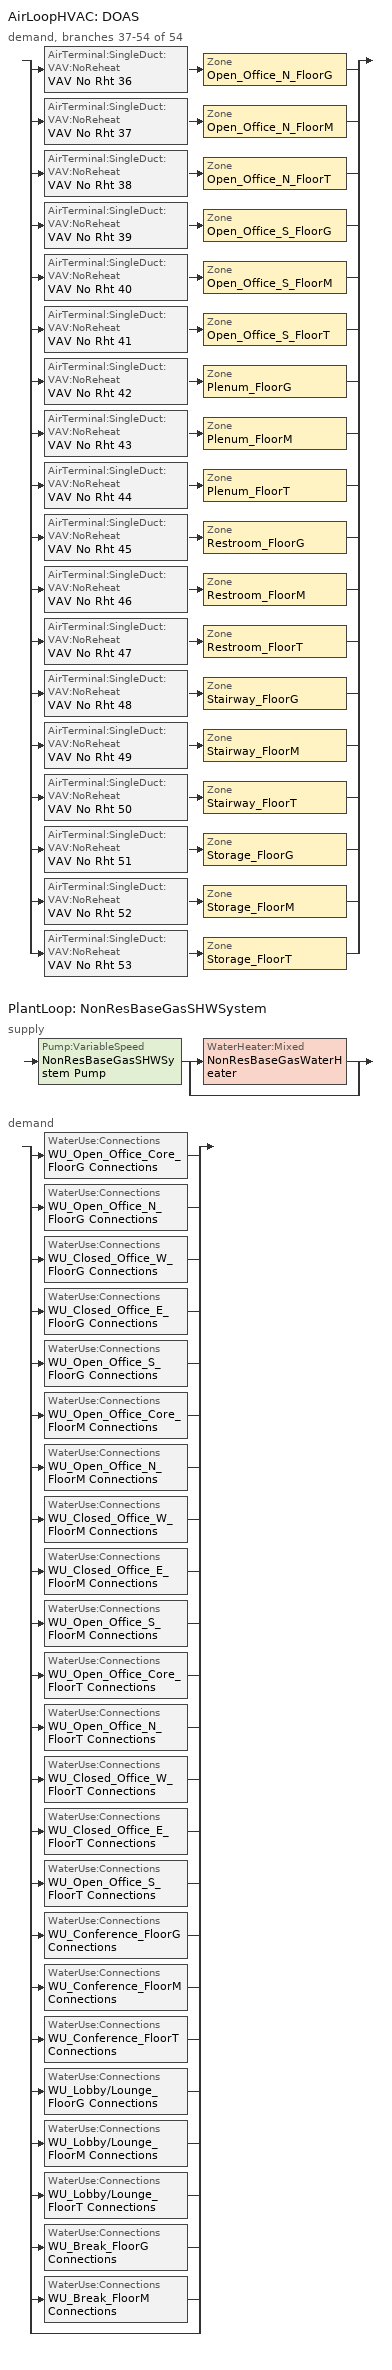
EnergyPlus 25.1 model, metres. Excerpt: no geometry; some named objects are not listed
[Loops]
AirLoopHVAC 'DOAS'
 demand, branches 37-54 of 54: split
  | AirTerminal:SingleDuct:VAV:NoReheat 'VAV No Rht 36' > Zone 'Open_Office_N_FloorG'
  | AirTerminal:SingleDuct:VAV:NoReheat 'VAV No Rht 37' > Zone 'Open_Office_N_FloorM'
  | AirTerminal:SingleDuct:VAV:NoReheat 'VAV No Rht 38' > Zone 'Open_Office_N_FloorT'
  | AirTerminal:SingleDuct:VAV:NoReheat 'VAV No Rht 39' > Zone 'Open_Office_S_FloorG'
  | AirTerminal:SingleDuct:VAV:NoReheat 'VAV No Rht 40' > Zone 'Open_Office_S_FloorM'
  | AirTerminal:SingleDuct:VAV:NoReheat 'VAV No Rht 41' > Zone 'Open_Office_S_FloorT'
  | AirTerminal:SingleDuct:VAV:NoReheat 'VAV No Rht 42' > Zone 'Plenum_FloorG'
  | AirTerminal:SingleDuct:VAV:NoReheat 'VAV No Rht 43' > Zone 'Plenum_FloorM'
  | AirTerminal:SingleDuct:VAV:NoReheat 'VAV No Rht 44' > Zone 'Plenum_FloorT'
  | AirTerminal:SingleDuct:VAV:NoReheat 'VAV No Rht 45' > Zone 'Restroom_FloorG'
  | AirTerminal:SingleDuct:VAV:NoReheat 'VAV No Rht 46' > Zone 'Restroom_FloorM'
  | AirTerminal:SingleDuct:VAV:NoReheat 'VAV No Rht 47' > Zone 'Restroom_FloorT'
  | AirTerminal:SingleDuct:VAV:NoReheat 'VAV No Rht 48' > Zone 'Stairway_FloorG'
  | AirTerminal:SingleDuct:VAV:NoReheat 'VAV No Rht 49' > Zone 'Stairway_FloorM'
  | AirTerminal:SingleDuct:VAV:NoReheat 'VAV No Rht 50' > Zone 'Stairway_FloorT'
  | AirTerminal:SingleDuct:VAV:NoReheat 'VAV No Rht 51' > Zone 'Storage_FloorG'
  | AirTerminal:SingleDuct:VAV:NoReheat 'VAV No Rht 52' > Zone 'Storage_FloorM'
  | AirTerminal:SingleDuct:VAV:NoReheat 'VAV No Rht 53' > Zone 'Storage_FloorT'
PlantLoop 'NonResBaseGasSHWSystem'
 supply: Pump:VariableSpeed 'NonResBaseGasSHWSystem Pump' > split
  | WaterHeater:Mixed 'NonResBaseGasWaterHeater'
  | bypass
 demand: split
  | WaterUse:Connections 'WU_Open_Office_Core_FloorG Connections'
  | WaterUse:Connections 'WU_Open_Office_N_FloorG Connections'
  | WaterUse:Connections 'WU_Closed_Office_W_FloorG Connections'
  | WaterUse:Connections 'WU_Closed_Office_E_FloorG Connections'
  | WaterUse:Connections 'WU_Open_Office_S_FloorG Connections'
  | WaterUse:Connections 'WU_Open_Office_Core_FloorM Connections'
  | WaterUse:Connections 'WU_Open_Office_N_FloorM Connections'
  | WaterUse:Connections 'WU_Closed_Office_W_FloorM Connections'
  | WaterUse:Connections 'WU_Closed_Office_E_FloorM Connections'
  | WaterUse:Connections 'WU_Open_Office_S_FloorM Connections'
  | WaterUse:Connections 'WU_Open_Office_Core_FloorT Connections'
  | WaterUse:Connections 'WU_Open_Office_N_FloorT Connections'
  | WaterUse:Connections 'WU_Closed_Office_W_FloorT Connections'
  | WaterUse:Connections 'WU_Closed_Office_E_FloorT Connections'
  | WaterUse:Connections 'WU_Open_Office_S_FloorT Connections'
  | WaterUse:Connections 'WU_Conference_FloorG Connections'
  | WaterUse:Connections 'WU_Conference_FloorM Connections'
  | WaterUse:Connections 'WU_Conference_FloorT Connections'
  | WaterUse:Connections 'WU_Lobby/Lounge_FloorG Connections'
  | WaterUse:Connections 'WU_Lobby/Lounge_FloorM Connections'
  | WaterUse:Connections 'WU_Lobby/Lounge_FloorT Connections'
  | WaterUse:Connections 'WU_Break_FloorG Connections'
  | WaterUse:Connections 'WU_Break_FloorM Connections'
  | bypass
[SizingPeriod:DesignDay] Day of Month=21; Dry-Bulb Temperature Range Modifier Type=DefaultMultipliers; Humidity Condition Type=WetBulb; Barometric Pressure {Pa}=100594; Wind Speed {m/s}=2.9; Rain Indicator=No; Snow Indicator=No; Daylight Saving Time Indicator=No
Name | Month | Day Type | Maximum Dry-Bulb Temperature {C} | Daily Dry-Bulb Temperature Range {deltaC} | Wetbulb or DewPoint at Maximum Dry-Bulb {C} | Wind Direction {deg} | Solar Model Indicator | ASHRAE Clear Sky Optical Depth for Beam Irradiance (taub) | ASHRAE Clear Sky Optical Depth for Diffuse Irradiance (taud) | Sky Clearness
CALIFORNIA REDWOOD COAST  October .4% Condns DB=>MCWB | 10 | SummerDesignDay | 23.9 | 9.1 | 14.4 | 340 | ASHRAETau | 0.336 | 2.562
CALIFORNIA REDWOOD COAST  September .4% Condns DB=>MCWB | 9 | SummerDesignDay | 24.7 | 8.1 | 16.6 | 340 | ASHRAETau | 0.342 | 2.514
CALIFORNIA REDWOOD COAST Ann Htg 99.6% Condns DB | 12 | WinterDesignDay | -0.3 | 0 | -0.3 | 90 | ASHRAEClearSky |  |  | 0
[DesignSpecification:OutdoorAir] Outdoor Air Method=Maximum; Outdoor Air Flow per Person {m3/s-person}=0.00707921; Outdoor Air Flow per Zone Floor Area {m3/s-m2}=0.000762; Outdoor Air Flow per Zone {m3/s}=0; Outdoor Air Flow Air Changes per Hour {1/hr}=0; Outdoor Air Schedule=OfficeMediumOfficeHVACAvail
DSOA_Open_Office_N_FloorG; DSOA_Open_Office_S_FloorG; DSOA_Open_Office_N_FloorM; DSOA_Open_Office_S_FloorM; DSOA_Open_Office_N_FloorT; DSOA_Open_Office_S_FloorT; DSOA_Storage_FloorG; DSOA_Storage_FloorM; DSOA_Storage_FloorT; DSOA_Restroom_FloorG; DSOA_Restroom_FloorM; DSOA_Restroom_FloorT; DSOA_Stairway_FloorG; DSOA_Stairway_FloorM; DSOA_Stairway_FloorT
[Sizing:Plant]
NonResBaseGasSHWSystem: Loop Type=Heating; Design Loop Exit Temperature {C}=57.2222; Loop Design Temperature Difference {deltaC}=44.4444; Sizing Option=NonCoincident; Zone Timesteps in Averaging Window=1
[Pump:VariableSpeed]
NonResBaseGasSHWSystem Pump: Design Maximum Flow Rate {m3/s}=Autosize; Design Pump Head {Pa}=179352; Design Power Consumption {W}=Autosize; Motor Efficiency=0.9; Fraction of Motor Inefficiencies to Fluid Stream=0; Coefficient 1 of the Part Load Performance Curve=0; Coefficient 2 of the Part Load Performance Curve=1; Coefficient 3 of the Part Load Performance Curve=0; Coefficient 4 of the Part Load Performance Curve=0; Design Minimum Flow Rate {m3/s}=0; Pump Control Type=Continuous; Design Power Sizing Method=PowerPerFlowPerPressure; Design Electric Power per Unit Flow Rate {W/(m3/s)}=348701.1; Design Shaft Power per Unit Flow Rate per Unit Head {W/((m3/s)-Pa)}=1.28205; Design Minimum Flow Rate Fraction=0
[WaterHeater:Mixed]
NonResBaseGasWaterHeater: Tank Volume {m3}=0.189271; Setpoint Temperature Schedule=SHWSystemSetpointTemp135; Deadband Temperature Difference {deltaC}=2; Maximum Temperature Limit {C}=82; Heater Control Type=Cycle; Heater Maximum Capacity {W}=14573.3; Heater Minimum Capacity {W}=0; Heater Ignition Minimum Flow Rate {m3/s}=0; Heater Ignition Delay {s}=0; Heater Fuel Type=NaturalGas; Heater Thermal Efficiency=0.8; Off Cycle Parasitic Fuel Consumption Rate {W}=0; Off Cycle Parasitic Heat Fraction to Tank=0; On Cycle Parasitic Fuel Consumption Rate {W}=0; On Cycle Parasitic Heat Fraction to Tank=0; Ambient Temperature Indicator=Schedule; Ambient Temperature Schedule=WaterHeaterAmbientTemp; Off Cycle Loss Coefficient to Ambient Temperature {W/K}=6.63688; Off Cycle Loss Fraction to Zone=1; On Cycle Loss Coefficient to Ambient Temperature {W/K}=6.63688; On Cycle Loss Fraction to Zone=1; Use Side Effectiveness=1; Source Side Effectiveness=1; Use Side Design Flow Rate {m3/s}=autosize; Source Side Design Flow Rate {m3/s}=autosize; Indirect Water Heating Recovery Time {hr}=1.5; Source Side Flow Control Mode=IndirectHeatPrimarySetpoint
[PlantLoop]
NonResBaseGasSHWSystem: Fluid Type=Water; Plant Equipment Operation Scheme=NonResBaseGasSHWSystem Operation Schemes; Maximum Loop Temperature {C}=100; Minimum Loop Temperature {C}=0; Maximum Loop Flow Rate {m3/s}=Autosize; Minimum Loop Flow Rate {m3/s}=0; Plant Loop Volume {m3}=Autocalculate; Load Distribution Scheme=Optimal; Plant Loop Demand Calculation Scheme=SingleSetpoint; Common Pipe Simulation=None; Pressure Simulation Type=None; Loop Circulation Time {minutes}=2
[PlantEquipmentList]
NonResBaseGasSHWSystem Equipment List: NonResBaseGasWaterHeater
[PlantEquipmentOperation:HeatingLoad]
NonResBaseGasSHWSystem Heating Operation Scheme: Load Range 1 Lower Limit {W}=0; Load Range 1 Upper Limit {W}=1000000000; Range 1 Equipment List=NonResBaseGasSHWSystem Equipment List
[PlantEquipmentOperationSchemes]
NonResBaseGasSHWSystem Operation Schemes: Control Scheme 1=NonResBaseGasSHWSystem Heating Operation Scheme; Control Scheme 1 Schedule=Always On Discrete
[SetpointManager:Scheduled]
NonResBaseGasSHWSystem SPM Scheduled: Control Variable=Temperature; Schedule=TargetSHWTemp135; Setpoint Node or NodeList=NonResBaseGasSHWSystem Supply Mixer Outlet Node
[WaterUse:Equipment] Flow Rate Fraction Schedule=OfficeMediumOfficeServiceHotWater; Target Temperature Schedule=TargetSHWTemp135
Name | Peak Flow Rate {m3/s} | Zone
WU_Open_Office_Core_FloorG | 4.05323e-06 | Open_Office_Core_FloorG
WU_Open_Office_N_FloorG | 2.17471e-06 | Open_Office_N_FloorG
WU_Closed_Office_W_FloorG | 1.55e-06 | Closed_Office_W_FloorG
WU_Closed_Office_E_FloorG | 1.55e-06 | Closed_Office_E_FloorG
WU_Open_Office_S_FloorG | 1.12257e-06 | Open_Office_S_FloorG
WU_Open_Office_Core_FloorM | 4.05323e-06 | Open_Office_Core_FloorM
WU_Open_Office_N_FloorM | 2.17471e-06 | Open_Office_N_FloorM
WU_Closed_Office_W_FloorM | 1.55e-06 | Closed_Office_W_FloorM
WU_Closed_Office_E_FloorM | 1.55e-06 | Closed_Office_E_FloorM
WU_Open_Office_S_FloorM | 1.12257e-06 | Open_Office_S_FloorM
WU_Open_Office_Core_FloorT | 4.05323e-06 | Open_Office_Core_FloorT
WU_Open_Office_N_FloorT | 2.17471e-06 | Open_Office_N_FloorT
WU_Closed_Office_W_FloorT | 1.55e-06 | Closed_Office_W_FloorT
WU_Closed_Office_E_FloorT | 1.55e-06 | Closed_Office_E_FloorT
WU_Open_Office_S_FloorT | 1.12257e-06 | Open_Office_S_FloorT
WU_Conference_FloorG | 3.47205e-06 | Conference_FloorG
WU_Conference_FloorM | 3.47205e-06 | Conference_FloorM
WU_Conference_FloorT | 3.47205e-06 | Conference_FloorT
WU_Lobby/Lounge_FloorG | 1.00235e-06 | Lobby_Lounge_FloorG
WU_Lobby/Lounge_FloorM | 1.00235e-06 | Lobby_Lounge_FloorM
WU_Lobby/Lounge_FloorT | 1.00235e-06 | Lobby_Lounge_FloorT
WU_Break_FloorG | 7.25599e-07 | Break_FloorG
WU_Break_FloorM | 7.25599e-07 | Break_FloorM
[WaterUse:Connections] Drain Water Heat Exchanger Type=None; Drain Water Heat Exchanger Destination=Plant
Name | Water Use Equipment 1
WU_Open_Office_Core_FloorG Connections | WU_Open_Office_Core_FloorG
WU_Open_Office_N_FloorG Connections | WU_Open_Office_N_FloorG
WU_Closed_Office_W_FloorG Connections | WU_Closed_Office_W_FloorG
WU_Closed_Office_E_FloorG Connections | WU_Closed_Office_E_FloorG
WU_Open_Office_S_FloorG Connections | WU_Open_Office_S_FloorG
WU_Open_Office_Core_FloorM Connections | WU_Open_Office_Core_FloorM
WU_Open_Office_N_FloorM Connections | WU_Open_Office_N_FloorM
WU_Closed_Office_W_FloorM Connections | WU_Closed_Office_W_FloorM
WU_Closed_Office_E_FloorM Connections | WU_Closed_Office_E_FloorM
WU_Open_Office_S_FloorM Connections | WU_Open_Office_S_FloorM
WU_Open_Office_Core_FloorT Connections | WU_Open_Office_Core_FloorT
WU_Open_Office_N_FloorT Connections | WU_Open_Office_N_FloorT
WU_Closed_Office_W_FloorT Connections | WU_Closed_Office_W_FloorT
WU_Closed_Office_E_FloorT Connections | WU_Closed_Office_E_FloorT
WU_Open_Office_S_FloorT Connections | WU_Open_Office_S_FloorT
WU_Conference_FloorG Connections | WU_Conference_FloorG
WU_Conference_FloorM Connections | WU_Conference_FloorM
WU_Conference_FloorT Connections | WU_Conference_FloorT
WU_Lobby/Lounge_FloorG Connections | WU_Lobby/Lounge_FloorG
WU_Lobby/Lounge_FloorM Connections | WU_Lobby/Lounge_FloorM
WU_Lobby/Lounge_FloorT Connections | WU_Lobby/Lounge_FloorT
WU_Break_FloorG Connections | WU_Break_FloorG
WU_Break_FloorM Connections | WU_Break_FloorM
[Sizing:Zone] Zone Cooling Design Supply Air Temperature Input Method=SupplyAirTemperature; Zone Cooling Design Supply Air Temperature {C}=14; Zone Cooling Design Supply Air Temperature Difference {deltaC}=11.11; Zone Heating Design Supply Air Temperature Input Method=SupplyAirTemperature; Zone Heating Design Supply Air Temperature {C}=40; Zone Heating Design Supply Air Temperature Difference {deltaC}=11.11; Zone Cooling Design Supply Air Humidity Ratio {kgWater/kgDryAir}=0.0085; Zone Heating Design Supply Air Humidity Ratio {kgWater/kgDryAir}=0.008; Cooling Design Air Flow Method=DesignDay; Cooling Design Air Flow Rate {m3/s}=0; Cooling Minimum Air Flow per Zone Floor Area {m3/s-m2}=0.000762; Cooling Minimum Air Flow {m3/s}=0; Cooling Minimum Air Flow Fraction=0; Heating Design Air Flow Method=DesignDay; Heating Design Air Flow Rate {m3/s}=0; Heating Maximum Air Flow per Zone Floor Area {m3/s-m2}=0.002032; Heating Maximum Air Flow {m3/s}=0.141576; Heating Maximum Air Flow Fraction=0.3; Account for Dedicated Outdoor Air System=No; Zone Load Sizing Method=Sensible Load Only No Latent Load; Zone Latent Cooling Design Supply Air Humidity Ratio Input Method=HumidityRatioDifference; Zone Cooling Design Supply Air Humidity Ratio Difference {kgWater/kgDryAir}=0.005; Zone Latent Heating Design Supply Air Humidity Ratio Input Method=HumidityRatioDifference; Zone Humidification Design Supply Air Humidity Ratio Difference {kgWater/kgDryAir}=0.005; Type of Space Sum to Use=Coincident
Name | Design Specification Outdoor Air Object
Open_Office_N_FloorG | DSOA_Open_Office_N_FloorG
Open_Office_N_FloorM | DSOA_Open_Office_N_FloorM
Open_Office_N_FloorT | DSOA_Open_Office_N_FloorT
Open_Office_S_FloorG | DSOA_Open_Office_S_FloorG
Open_Office_S_FloorM | DSOA_Open_Office_S_FloorM
Open_Office_S_FloorT | DSOA_Open_Office_S_FloorT
Restroom_FloorG | DSOA_Restroom_FloorG
Restroom_FloorM | DSOA_Restroom_FloorM
Restroom_FloorT | DSOA_Restroom_FloorT
Stairway_FloorG | DSOA_Stairway_FloorG
Stairway_FloorM | DSOA_Stairway_FloorM
Stairway_FloorT | DSOA_Stairway_FloorT
Storage_FloorG | DSOA_Storage_FloorG
Storage_FloorM | DSOA_Storage_FloorM
Storage_FloorT | DSOA_Storage_FloorT
[ZoneHVAC:TerminalUnit:VariableRefrigerantFlow] Terminal Unit Availability Schedule=Always On Discrete; Cooling Supply Air Flow Rate {m3/s}=Autosize; No Cooling Supply Air Flow Rate {m3/s}=Autosize; Heating Supply Air Flow Rate {m3/s}=Autosize; No Heating Supply Air Flow Rate {m3/s}=Autosize; Cooling Outdoor Air Flow Rate {m3/s}=0; Heating Outdoor Air Flow Rate {m3/s}=0; No Load Outdoor Air Flow Rate {m3/s}=0; Supply Air Fan Operating Mode Schedule=Always On Discrete; Supply Air Fan Placement=DrawThrough; Zone Terminal Unit On Parasitic Electric Energy Use {W}=30; Zone Terminal Unit Off Parasitic Electric Energy Use {W}=20; Rated Heating Capacity Sizing Ratio {W/W}=1; Maximum Supply Air Temperature from Supplemental Heater {C}=Autosize; Maximum Outdoor Dry-Bulb Temperature for Supplemental Heater Operation {C}=21
Name | Supply Air Fan Object | Cooling Coil Object | Heating Coil Object
VRF Zone Terminal 12 | VRF Zone Terminal Fan 12 | VRF Zone Terminal Cooling Coil 12 | VRF Zone Terminal Heating Coil 12
VRF Zone Terminal 46 | VRF Zone Terminal Fan 46 | VRF Zone Terminal Cooling Coil 46 | VRF Zone Terminal Heating Coil 46
VRF Zone Terminal 29 | VRF Zone Terminal Fan 29 | VRF Zone Terminal Cooling Coil 29 | VRF Zone Terminal Heating Coil 29
VRF Zone Terminal 13 | VRF Zone Terminal Fan 13 | VRF Zone Terminal Cooling Coil 13 | VRF Zone Terminal Heating Coil 13
VRF Zone Terminal 47 | VRF Zone Terminal Fan 47 | VRF Zone Terminal Cooling Coil 47 | VRF Zone Terminal Heating Coil 47
VRF Zone Terminal 30 | VRF Zone Terminal Fan 30 | VRF Zone Terminal Cooling Coil 30 | VRF Zone Terminal Heating Coil 30
VRF Zone Terminal 14 | VRF Zone Terminal Fan 14 | VRF Zone Terminal Cooling Coil 14 | VRF Zone Terminal Heating Coil 14
VRF Zone Terminal 48 | VRF Zone Terminal Fan 48 | VRF Zone Terminal Cooling Coil 48 | VRF Zone Terminal Heating Coil 48
VRF Zone Terminal 31 | VRF Zone Terminal Fan 31 | VRF Zone Terminal Cooling Coil 31 | VRF Zone Terminal Heating Coil 31
VRF Zone Terminal 15 | VRF Zone Terminal Fan 15 | VRF Zone Terminal Cooling Coil 15 | VRF Zone Terminal Heating Coil 15
VRF Zone Terminal 49 | VRF Zone Terminal Fan 49 | VRF Zone Terminal Cooling Coil 49 | VRF Zone Terminal Heating Coil 49
VRF Zone Terminal 32 | VRF Zone Terminal Fan 32 | VRF Zone Terminal Cooling Coil 32 | VRF Zone Terminal Heating Coil 32
VRF Zone Terminal 16 | VRF Zone Terminal Fan 16 | VRF Zone Terminal Cooling Coil 16 | VRF Zone Terminal Heating Coil 16
VRF Zone Terminal 50 | VRF Zone Terminal Fan 50 | VRF Zone Terminal Cooling Coil 50 | VRF Zone Terminal Heating Coil 50
VRF Zone Terminal 33 | VRF Zone Terminal Fan 33 | VRF Zone Terminal Cooling Coil 33 | VRF Zone Terminal Heating Coil 33
[AirTerminal:SingleDuct:VAV:NoReheat] Availability Schedule=Always On Discrete; Maximum Air Flow Rate {m3/s}=Autosize; Zone Minimum Air Flow Input Method=FixedFlowRate; Constant Minimum Air Flow Fraction=Autosize; Fixed Minimum Air Flow Rate {m3/s}=Autosize
VAV No Rht 36; VAV No Rht 37; VAV No Rht 38; VAV No Rht 39; VAV No Rht 40; VAV No Rht 41; VAV No Rht 42; VAV No Rht 43; VAV No Rht 44; VAV No Rht 45; VAV No Rht 46; VAV No Rht 47; VAV No Rht 48; VAV No Rht 49; VAV No Rht 50; VAV No Rht 51; VAV No Rht 52; VAV No Rht 53
[Zone equipment]
Open_Office_N_FloorG: VRF Zone Terminal 12, VAV No Rht 36
Open_Office_N_FloorM: VRF Zone Terminal 46, VAV No Rht 37
Open_Office_N_FloorT: VRF Zone Terminal 29, VAV No Rht 38
Open_Office_S_FloorG: VRF Zone Terminal 13, VAV No Rht 39
Open_Office_S_FloorM: VRF Zone Terminal 47, VAV No Rht 40
Open_Office_S_FloorT: VRF Zone Terminal 30, VAV No Rht 41
Plenum_FloorG: VAV No Rht 42
Plenum_FloorM: VAV No Rht 43
Plenum_FloorT: VAV No Rht 44
Restroom_FloorG: VRF Zone Terminal 14, VAV No Rht 45, Zone Exhaust Fan 1
Restroom_FloorM: VRF Zone Terminal 48, VAV No Rht 46, Zone Exhaust Fan
Restroom_FloorT: VRF Zone Terminal 31, VAV No Rht 47, Zone Exhaust Fan 2
Stairway_FloorG: VRF Zone Terminal 15, VAV No Rht 48
Stairway_FloorM: VRF Zone Terminal 49, VAV No Rht 49
Stairway_FloorT: VRF Zone Terminal 32, VAV No Rht 50
Storage_FloorG: VRF Zone Terminal 16, VAV No Rht 51
Storage_FloorM: VRF Zone Terminal 50, VAV No Rht 52
Storage_FloorT: VRF Zone Terminal 33, VAV No Rht 53
[Fan:OnOff] Availability Schedule=Always On Discrete; Fan Total Efficiency=0.59; Maximum Flow Rate {m3/s}=Autosize; Motor Efficiency=0.9; Motor In Airstream Fraction=1; Fan Power Ratio Function of Speed Ratio Curve=Fan On Off Power Curve 19; Fan Efficiency Ratio Function of Speed Ratio Curve=Fan On Off Efficiency Curve 6
Name | Pressure Rise {Pa}
VRF Zone Terminal Fan 12; VRF Zone Terminal Fan 46; VRF Zone Terminal Fan 29; VRF Zone Terminal Fan 13; VRF Zone Terminal Fan 47; VRF Zone Terminal Fan 30; VRF Zone Terminal Fan 14; VRF Zone Terminal Fan 48; VRF Zone Terminal Fan 31; VRF Zone Terminal Fan 16; VRF Zone Terminal Fan 50; VRF Zone Terminal Fan 33 | 826.36
VRF Zone Terminal Fan 15; VRF Zone Terminal Fan 49; VRF Zone Terminal Fan 32 | 967.81
[Fan:ZoneExhaust] Fan Total Efficiency=0.65; Pressure Rise {Pa}=125; Maximum Flow Rate {m3/s}=0.0944; System Availability Manager Coupling Mode=Decoupled
Zone Exhaust Fan 1; Zone Exhaust Fan; Zone Exhaust Fan 2
[Coil:Cooling:DX:VariableRefrigerantFlow] Availability Schedule=Always On Discrete; Gross Rated Total Cooling Capacity {W}=Autosize; Gross Rated Sensible Heat Ratio=Autosize; Rated Air Flow Rate {m3/s}=Autosize; Cooling Capacity Ratio Modifier Function of Temperature Curve=VRFTUCoolCapFT; Cooling Capacity Modifier Curve Function of Flow Fraction=VRFACCoolCapFFF
VRF Zone Terminal Cooling Coil 12; VRF Zone Terminal Cooling Coil 46; VRF Zone Terminal Cooling Coil 29; VRF Zone Terminal Cooling Coil 13; VRF Zone Terminal Cooling Coil 47; VRF Zone Terminal Cooling Coil 30; VRF Zone Terminal Cooling Coil 14; VRF Zone Terminal Cooling Coil 48; VRF Zone Terminal Cooling Coil 31; VRF Zone Terminal Cooling Coil 15; VRF Zone Terminal Cooling Coil 49; VRF Zone Terminal Cooling Coil 32; VRF Zone Terminal Cooling Coil 16; VRF Zone Terminal Cooling Coil 50; VRF Zone Terminal Cooling Coil 33
[Coil:Heating:DX:VariableRefrigerantFlow] Availability Schedule=Always On Discrete; Gross Rated Heating Capacity {W}=Autosize; Rated Air Flow Rate {m3/s}=Autosize; Heating Capacity Ratio Modifier Function of Temperature Curve=Coil Heating DX Variable Refrigerant Flow 1 VRFTUHeatCAPFT; Heating Capacity Modifier Function of Flow Fraction Curve=Coil Heating DX Variable Refrigerant Flow 1 VRFACCoolCapFFF
VRF Zone Terminal Heating Coil 12; VRF Zone Terminal Heating Coil 46; VRF Zone Terminal Heating Coil 29; VRF Zone Terminal Heating Coil 13; VRF Zone Terminal Heating Coil 47; VRF Zone Terminal Heating Coil 30; VRF Zone Terminal Heating Coil 14; VRF Zone Terminal Heating Coil 48; VRF Zone Terminal Heating Coil 31; VRF Zone Terminal Heating Coil 15; VRF Zone Terminal Heating Coil 49; VRF Zone Terminal Heating Coil 32; VRF Zone Terminal Heating Coil 16; VRF Zone Terminal Heating Coil 50; VRF Zone Terminal Heating Coil 33
[Schedule:Constant]
Always On Discrete: On Off Limits, 1
[Schedule:Day:Hourly]
WaterHeaterAmbientTempDaily: Temperature, 20, 20, 20, 20, 20, 20, 20, 20, 20, 20, 20, 20, 20, 20, 20, 20, 20, 20, 20, 20, 20, 20, 20, 20
SHWSystemSetpointTemp135Daily; TargetSHWTemp135Daily: Temperature, 57.2, 57.2, 57.2, 57.2, 57.2, 57.2, 57.2, 57.2, 57.2, 57.2, 57.2, 57.2, 57.2, 57.2, 57.2, 57.2, 57.2, 57.2, 57.2, 57.2, 57.2, 57.2, 57.2, 57.2
OfficeMediumOfficeHVACAvailWD: OnOff, 0, 0, 0, 0, 0, 1, 1, 1, 1, 1, 1, 1, 1, 1, 1, 1, 1, 1, 1, 1, 1, 1, 1, 1
OfficeMediumOfficeHVACAvailSat; OfficeMediumOfficeHVACAvailSun: OnOff, 0, 0, 0, 0, 0, 0, 0, 0, 0, 0, 0, 0, 0, 0, 0, 0, 0, 0, 0, 0, 0, 0, 0, 0
OfficeMediumOfficeServiceHotWaterWD: Fraction, 0.05, 0.05, 0.05, 0.05, 0.05, 0.08, 0.07, 0.19, 0.35, 0.38, 0.39, 0.47, 0.57, 0.54, 0.34, 0.33, 0.44, 0.26, 0.21, 0.15, 0.17, 0.08, 0.05, 0.05
OfficeMediumOfficeServiceHotWaterSat: Fraction, 0.05, 0.05, 0.05, 0.05, 0.05, 0.08, 0.07, 0.11, 0.15, 0.21, 0.19, 0.23, 0.2, 0.19, 0.15, 0.12, 0.14, 0.07, 0.07, 0.07, 0.07, 0.09, 0.05, 0.05
OfficeMediumOfficeServiceHotWaterSun: Fraction, 0.04, 0.04, 0.04, 0.04, 0.04, 0.07, 0.04, 0.04, 0.04, 0.04, 0.04, 0.06, 0.06, 0.09, 0.06, 0.04, 0.04, 0.04, 0.04, 0.04, 0.04, 0.07, 0.04, 0.04
[Schedule:Week:Daily]
WaterHeaterAmbientTempWk: WaterHeaterAmbientTempDaily, WaterHeaterAmbientTempDaily, WaterHeaterAmbientTempDaily, WaterHeaterAmbientTempDaily, WaterHeaterAmbientTempDaily, WaterHeaterAmbientTempDaily, WaterHeaterAmbientTempDaily, WaterHeaterAmbientTempDaily, WaterHeaterAmbientTempDaily, WaterHeaterAmbientTempDaily, WaterHeaterAmbientTempDaily, WaterHeaterAmbientTempDaily
SHWSystemSetpointTemp135Wk: SHWSystemSetpointTemp135Daily, SHWSystemSetpointTemp135Daily, SHWSystemSetpointTemp135Daily, SHWSystemSetpointTemp135Daily, SHWSystemSetpointTemp135Daily, SHWSystemSetpointTemp135Daily, SHWSystemSetpointTemp135Daily, SHWSystemSetpointTemp135Daily, SHWSystemSetpointTemp135Daily, SHWSystemSetpointTemp135Daily, SHWSystemSetpointTemp135Daily, SHWSystemSetpointTemp135Daily
TargetSHWTemp135Wk: TargetSHWTemp135Daily, TargetSHWTemp135Daily, TargetSHWTemp135Daily, TargetSHWTemp135Daily, TargetSHWTemp135Daily, TargetSHWTemp135Daily, TargetSHWTemp135Daily, TargetSHWTemp135Daily, TargetSHWTemp135Daily, TargetSHWTemp135Daily, TargetSHWTemp135Daily, TargetSHWTemp135Daily
OfficeMediumOfficeHVACAvailWk: OfficeMediumOfficeHVACAvailSun, OfficeMediumOfficeHVACAvailWD, OfficeMediumOfficeHVACAvailWD, OfficeMediumOfficeHVACAvailWD, OfficeMediumOfficeHVACAvailWD, OfficeMediumOfficeHVACAvailWD, OfficeMediumOfficeHVACAvailSat, OfficeMediumOfficeHVACAvailSun, OfficeMediumOfficeHVACAvailWD, OfficeMediumOfficeHVACAvailWD, OfficeMediumOfficeHVACAvailSun, OfficeMediumOfficeHVACAvailSun
OfficeMediumOfficeServiceHotWaterWk: OfficeMediumOfficeServiceHotWaterSun, OfficeMediumOfficeServiceHotWaterWD, OfficeMediumOfficeServiceHotWaterWD, OfficeMediumOfficeServiceHotWaterWD, OfficeMediumOfficeServiceHotWaterWD, OfficeMediumOfficeServiceHotWaterWD, OfficeMediumOfficeServiceHotWaterSat, OfficeMediumOfficeServiceHotWaterSun, OfficeMediumOfficeServiceHotWaterWD, OfficeMediumOfficeServiceHotWaterWD, OfficeMediumOfficeServiceHotWaterSun, OfficeMediumOfficeServiceHotWaterSun
[Schedule:Year]
WaterHeaterAmbientTemp: Temperature, WaterHeaterAmbientTempWk, 1, 1, 12, 31
SHWSystemSetpointTemp135: Temperature, SHWSystemSetpointTemp135Wk, 1, 1, 12, 31
TargetSHWTemp135: Temperature, TargetSHWTemp135Wk, 1, 1, 12, 31
OfficeMediumOfficeHVACAvail: OnOff, OfficeMediumOfficeHVACAvailWk, 1, 1, 12, 31
OfficeMediumOfficeServiceHotWater: Fraction, OfficeMediumOfficeServiceHotWaterWk, 1, 1, 12, 31
[Curve:Quadratic] Coefficient1 Constant=0.8; Coefficient2 x=0.2; Coefficient3 x**2=0; Minimum Value of x=0.5; Maximum Value of x=1.5
VRFACCoolCapFFF; Coil Heating DX Variable Refrigerant Flow 1 VRFACCoolCapFFF
[Curve:Cubic]
Fan On Off Efficiency Curve 6: Coefficient1 Constant=1; Coefficient2 x=0; Coefficient3 x**2=0; Coefficient4 x**3=0; Minimum Value of x=0; Maximum Value of x=1
[Curve:Exponent]
Fan On Off Power Curve 19: Coefficient1 Constant=1; Coefficient2 Constant=0; Coefficient3 Constant=0; Minimum Value of x=0; Maximum Value of x=1
[Curve:Biquadratic] Input Unit Type for X=Temperature; Input Unit Type for Y=Temperature; Output Unit Type=Dimensionless
Name | Coefficient1 Constant | Coefficient2 x | Coefficient3 x**2 | Coefficient4 y | Coefficient5 y**2 | Coefficient6 x*y | Minimum Value of x | Maximum Value of x | Minimum Value of y | Maximum Value of y | Minimum Curve Output | Maximum Curve Output
VRFTUCoolCapFT | 0.0585884 | 0.0587397 | -0.000210275 | 0.010937 | -0.000121955 | -0.000524662 | 15 | 23.89 | 20 | 43.33 | 0.8083 | 1.2583
Coil Heating DX Variable Refrigerant Flow 1 VRFTUHeatCAPFT | 0.375444 | 0.0668191 | -0.00194171 | 0.0442618 | -0.000400958 | -0.00148198 | 21.11 | 27.22 | -15 | 18.33 | 0.6074 | 1
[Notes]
From counter.inc created by EP-Launch when running groups of files
Output files                          OfficeMedium_T24-2025-NC_1_Redwood Coast
Run description                       T24-2025-NC: 1: Redwood Coast
Parent Run
Run Flag                              True
Weather                               USA_CA_725945_ARCATA-AP_TMY_2000-2020K.epw
Default equipment values. May be overridden by later values.
End of default equipment values.
City                                            Redwood Coast
